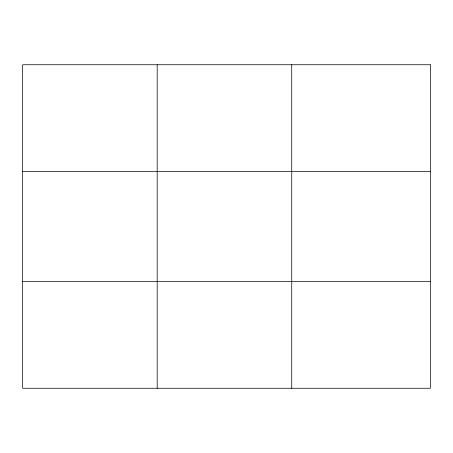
<?xml version="1.0" encoding="UTF-8"?>
<svg xmlns="http://www.w3.org/2000/svg" width="453" height="453" viewBox="0 0 453 453"><rect width="100%" height="100%" fill="white"/><g stroke="black" fill="none" stroke-linecap="round" stroke-linejoin="round"><path stroke-width="0.68" d="M157.191 64.739L157.191 388.261M291.732 64.739L291.732 388.261M22.65 171.5L430.35 171.5M22.65 281.5L430.35 281.5M430.35 64.739L430.35 388.261L22.65 388.261L22.65 64.739L430.35 64.739"/></g></svg>
